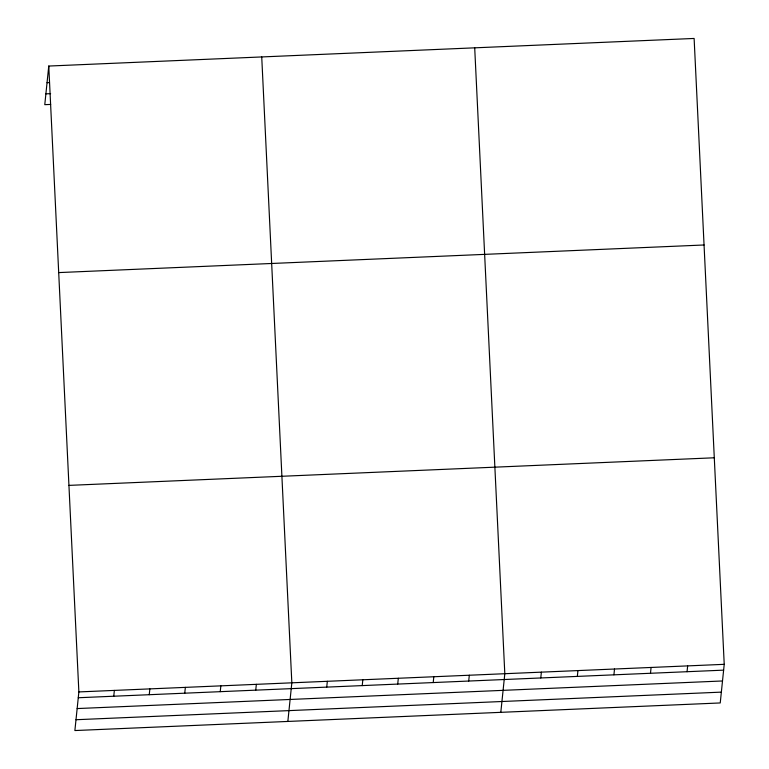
<?xml version="1.0" encoding="UTF-8"?>
<svg xmlns="http://www.w3.org/2000/svg" width="769" height="769" viewBox="0 0 769 769"><rect width="100%" height="100%" fill="white"/><g stroke="black" fill="none" stroke-linecap="round" stroke-linejoin="round"><path stroke-width="1.15" d="M48.764 66.047L78.871 691.927L74.881 730.55L720.236 702.953L724.225 664.329L694.119 38.45L48.764 66.047L44.775 104.671L50.687 104.421M113.764 696.224L114.36 690.408M149.253 694.705L149.859 688.889M184.752 693.196L185.358 687.371M220.242 691.677L220.847 685.852M255.741 690.158L256.346 684.333M287.846 721.447L291.836 682.814L261.729 56.944M326.729 687.121L327.334 681.296M362.228 685.602L362.824 679.777M397.717 684.083L398.323 678.268M433.216 682.564L433.812 676.749M468.706 681.046L469.311 675.23M500.811 712.334L504.81 673.711L474.704 47.832M540.77 677.97L541.376 672.144M577.346 676.403L577.942 670.578M613.912 674.836L614.518 669.02M650.487 673.269L651.083 667.454M687.053 671.712L687.659 665.887M47.044 82.696L49.408 82.591M45.89 93.847L50.619 93.645M58.704 272.591L704.058 244.984M68.931 485.383L714.295 457.786M78.871 691.927L724.225 664.329M78.265 697.743L723.629 670.145M77.15 708.566L722.504 680.969M75.996 719.726L721.351 692.129"/></g></svg>
